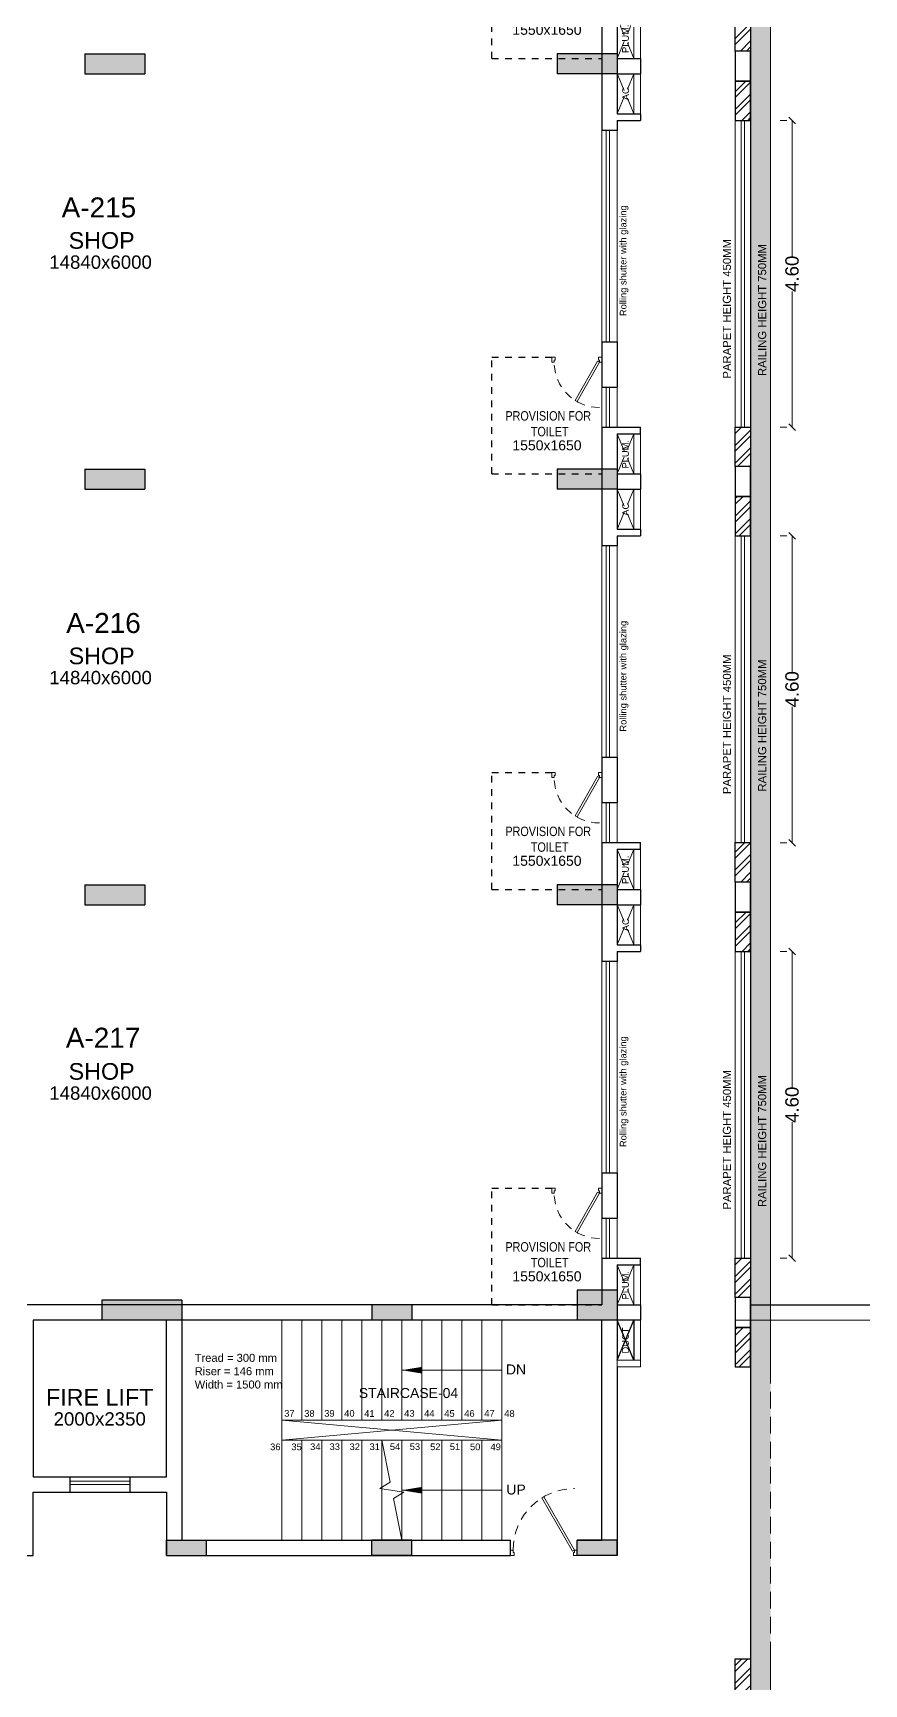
# Model space of a CAD drawing. Header units: metres. Extents: x 9819 to 10514, y 4405 to 4599.
# Drawn here: x 10247.23 to 10259.69, y 4549.88 to 4574.63 of the extents above; entities that cross this region are included whole.
import ezdxf
from ezdxf.enums import TextEntityAlignment as Align

# ---------------------------------------------------------------- set-up
doc = ezdxf.new("R2010")
doc.units = ezdxf.units.M
doc.header["$MEASUREMENT"] = 0
doc.header["$PDMODE"] = 35
doc.header["$PDSIZE"] = 0.3
for name, pattern in [('DASHED2', [0.375, 0.25, -0.125]), ('DOT2', [0.125, 0, -0.125]), ('HIDDEN', [0.375, 0.25, -0.125])]:
    doc.linetypes.add(name, pattern=pattern)
for name, color, linetype, lineweight in [('A_BUP AREA', 2, 'Continuous', 25), ('A_CONC', 1, 'Continuous', 30), ('A_DOOR-WIN', 23, 'Continuous', 9), ('A_DOTTED', 8, 'HIDDEN', 0), ('A_EXT DIM', 7, 'Continuous', 5), ('A_GLAZE', 140, 'Continuous', 5), ('A_LEDGE', 252, 'Continuous', 15), ('A_SHOP NO.', 113, 'Continuous', 5), ('A_SILL 0.09', 9, 'Continuous', 9), ('A_SILL 0.25', 25, 'Continuous', 15), ('A_STAIRS', 21, 'Continuous', 9), ('A_TEXT', 7, 'Continuous', 5), ('A_WALL', 7, 'Continuous', 30), ('A_Wall Hatch', 8, 'Continuous', 5), ('Doorline', 251, 'DASHED2', 13), ('ELE .15', 8, 'Continuous', 15)]:
    doc.layers.add(name, color=color, linetype=linetype, lineweight=lineweight)
doc.layers.add('A_COL. NO', color=4, linetype='Continuous')
doc.layers.add('STRU. COL.', color=1, linetype='Continuous')
doc.layers.get('A_COL. NO').off()
doc.styles.add('A', font='ARIALN.TTF')
doc.styles.get("Standard").update_dxf_attribs({"font": 'arial.ttf'})
doc.dimstyles.new('DIM IN M SMALL', dxfattribs={"dimtxt": 0.2, "dimasz": 0.1, "dimexe": 0, "dimexo": 0, "dimgap": 0, "dimtad": 0, "dimzin": 3, "dimdsep": 46, "dimtxsty": 'Standard', "dimblk": 'OBLIQUE', "dimcen": 0, "dimclrd": 256, "dimclre": 256, "dimclrt": 256, "dimadec": 0, "dimazin": 0, "dimtfac": 1, "dimtofl": 0, "dimtmove": 1, "dimatfit": 3, "dimfxl": 1, "dimtolj": 1, "dimtzin": 0, "dimlwd": -1, "dimlwe": -1, "dimarcsym": 0})
doc.dimstyles.new('DIM IN MM', dxfattribs={"dimtxt": 0.18, "dimasz": 0.075, "dimexe": 0.05, "dimexo": 0.05, "dimgap": 0.05, "dimtad": 0, "dimdec": 0, "dimlfac": 1000, "dimzin": 3, "dimdsep": 46, "dimtxsty": 'A', "dimblk1": 'ARCHTICK', "dimblk2": 'ARCHTICK', "dimsah": 1, "dimcen": 0, "dimclrd": 256, "dimclre": 256, "dimclrt": 256, "dimadec": 0, "dimazin": 0, "dimtfac": 1, "dimtdec": 0, "dimtofl": 0, "dimtmove": 1, "dimatfit": 3, "dimfxl": 1, "dimtolj": 1, "dimtzin": 0, "dimlwd": -1, "dimlwe": -1, "dimarcsym": 0})

# ---------------------------------------------------------------- blocks, each defined once
blk = doc.blocks.new('_ARCHTICK')
at = {"color": 0, "linetype": 'ByBlock', "const_width": 0.15}
blk.add_lwpolyline([(-0.5, -0.5), (0.5, 0.5)], dxfattribs=at)
blk = doc.blocks.new('D-900')
at = {"layer": 'A_DOOR-WIN'}
for points in [[(0.45, 0.794), (0.035, 0.075), (0.063, 0.059), (0.478, 0.778)], [(0, 0.075), (0, 0), (0.05, 0), (0.05, 0.043), (0.035, 0.043), (0.035, 0.075)], [(0.9, 0.075), (0.9, 0), (0.85, 0), (0.85, 0.043), (0.865, 0.043), (0.865, 0.075)]]:
    blk.add_lwpolyline(points, close=True, dxfattribs=at)
at = {"layer": 'Doorline', "ltscale": 0.5}
blk.add_arc((0.035, 0.075), 0.83, 0, 90, dxfattribs=at)
blk = doc.blocks.new('D 750')
at = {"layer": 'A_DOOR-WIN'}
for points in [[(-0.372, 0.665), (-0.035, 0.075), (-0.063, 0.059), (-0.4, 0.649)], [(-0.75, 0.075), (-0.75, 0), (-0.7, 0), (-0.7, 0.043), (-0.715, 0.043), (-0.715, 0.075)], [(0, 0.075), (0, 0), (-0.05, 0), (-0.05, 0.043), (-0.035, 0.043), (-0.035, 0.075)]]:
    blk.add_lwpolyline(points, close=True, dxfattribs=at)
at = {"layer": 'Doorline', "ltscale": 0.5}
blk.add_arc((-0.035, 0.075), 0.68, 90, 180, dxfattribs=at)
blk = doc.blocks.new('Typical shops 2nd')
at = {"layer": 'A_DOOR-WIN'}
for p, q in [((30.095, -1.08), (30.095, -4.25)), ((30.145, -1.08), (30.145, -4.25)), ((0.465, -5.38), (0.465, -2.21)), ((0.515, -5.38), (0.515, -2.21))]:
    blk.add_line(p, q, dxfattribs=at)
at = {"layer": 'A_DOTTED'}
for p, q in [((0.1, -0.83), (0.35, -0.23)), ((0.1, -0.23), (0.35, -0.83)), ((30.51, -0.23), (30.26, -0.83)), ((30.51, -0.83), (30.26, -0.23)), ((0.1, -6.23), (0.35, -5.63)), ((0.1, -5.63), (0.35, -6.23)), ((30.51, -5.63), (30.26, -6.23)), ((30.51, -6.23), (30.26, -5.63))]:
    blk.add_line(p, q, dxfattribs=at)
at = {"layer": 'A_GLAZE'}
for p, q in [((0.465, -1.53), (0.465, -0.93)), ((0.515, -1.53), (0.515, -0.93)), ((30.095, -4.93), (30.095, -5.53)), ((30.145, -4.93), (30.145, -5.53))]:
    blk.add_line(p, q, dxfattribs=at)
at = {"layer": 'A_LEDGE'}
for p, q in [((0, -0.83), (0, -0.23)), ((0.1, -0.83), (0.1, -0.23)), ((30.51, -0.83), (30.51, -0.23)), ((30.61, -0.83), (30.61, -0.23)), ((0, -5.63), (0, -6.23)), ((0.1, -5.63), (0.1, -6.23)), ((30.51, -5.63), (30.51, -6.23)), ((30.61, -5.63), (30.61, -6.23))]:
    blk.add_line(p, q, dxfattribs=at)
at = {"layer": 'A_SILL 0.09'}
for p, q in [((0.35, -1.53), (0.35, -0.93)), ((0.58, -1.53), (0.58, -0.93)), ((30.03, -4.25), (30.03, -1.08)), ((30.26, -1.08), (30.26, -4.25)), ((0.35, -5.38), (0.35, -2.21)), ((0.58, -2.21), (0.58, -5.38)), ((30.03, -4.93), (30.03, -5.53)), ((30.26, -4.93), (30.26, -5.53))]:
    blk.add_line(p, q, dxfattribs=at)
at = {"layer": 'A_WALL'}
for p, q in [((0, -0.23), (0, 0)), ((30.61, 0), (30.61, -0.23)), ((0.35, -0.23), (0, -0.23)), ((0.35, -0.83), (0.35, -0.23)), ((0.58, -0.93), (0.58, -0.23)), ((30.03, 0), (30.03, -1.08)), ((30.26, -0.23), (30.61, -0.23)), ((30.26, -0.23), (30.26, -0.83)), ((0.35, -0.83), (0, -0.83)), ((0, -0.83), (0, -0.93)), ((0.58, -0.93), (0, -0.93)), ((30.26, -0.83), (30.61, -0.83)), ((30.26, -0.93), (30.61, -0.93)), ((30.26, -0.93), (30.26, -1.08)), ((30.61, -0.83), (30.61, -0.93)), ((30.26, -1.08), (30.03, -1.08)), ((0.35, -2.21), (0.35, -1.53)), ((0.58, -1.53), (0.35, -1.53)), ((0.58, -2.21), (0.58, -1.53)), ((0.58, -2.21), (0.35, -2.21)), ((30.03, -4.25), (30.03, -4.93)), ((30.03, -4.25), (30.26, -4.25)), ((30.26, -4.25), (30.26, -4.93)), ((30.03, -4.93), (30.26, -4.93)), ((0.35, -5.53), (0.35, -5.38)), ((0.35, -5.38), (0.58, -5.38)), ((0.58, -6.46), (0.58, -5.38)), ((0.35, -5.53), (0, -5.53)), ((0, -5.63), (0, -5.53)), ((0.35, -5.63), (0, -5.63)), ((0.35, -6.23), (0.35, -5.63)), ((30.03, -5.53), (30.03, -6.23)), ((30.03, -5.53), (30.61, -5.53)), ((30.26, -5.63), (30.26, -6.23)), ((30.26, -5.63), (30.61, -5.63)), ((30.61, -5.63), (30.61, -5.53)), ((0.35, -6.23), (0, -6.23)), ((30.26, -6.23), (30.61, -6.23))]:
    blk.add_line(p, q, dxfattribs=at)
at = {"layer": 'A_WALL', "color": 252, "linetype": 'DASHED2', "ltscale": 0.3, "true_color": 0x939598}
blk.add_line((28.38, -6.23), (30.03, -6.23), dxfattribs=at)
for points in [[(0.95, 0), (2.23, 0), (2.23, -1.98), (1.33, -1.98)], [(28.38, -6.23), (28.38, -4.48), (29.28, -4.48)]]:
    blk.add_lwpolyline(points, dxfattribs=at)
at = {"layer": 'A_DOOR-WIN', "xscale": -1}
blk.add_blockref('D 750', (0.58, -1.98), dxfattribs=at)
at = {"layer": 'A_DOOR-WIN', "xscale": -1, "rotation": 180}
blk.add_blockref('D 750', (30.03, -4.48), dxfattribs=at)
at = {"char_height": 0.1411, "width": 1.97366, "attachment_point": 1, "style": 'A'}
for insert in [(0.419, -0.618), (28.239, -5.29)]:
    blk.add_mtext('\\pxqc;PROVISION FOR\\P TOILET ', dxfattribs=dict(at, insert=insert))
at = {"layer": 'A_TEXT'}
for s, p in [('PLUM.', (0.274, -0.523)), ('AC', (30.436, -0.531)), ('Rolling shutter with glazing', (30.399, -3.034)), ('Rolling shutter with glazing', (0.282, -3.428)), ('AC', (0.274, -5.923)), ('PLUM.', (30.434, -5.936))]:
    blk.add_text(s, height=0.1, rotation=90, dxfattribs=at).set_placement(p, align=Align.CENTER)
for s, height, p in [('1550x1650', 0.15, (1.388, -1.205)), ('SHOP', 0.25, (7.945, -2.855)), ('SHOP', 0.25, (22.529, -2.855)), ('14840x6000', 0.2, (7.945, -3.155)), ('14840x6000', 0.2, (22.513, -3.155)), ('1550x1650', 0.15, (29.207, -5.877))]:
    blk.add_text(s, height=height, dxfattribs=at).set_placement(p, align=Align.CENTER)
blk = doc.blocks.new('col')
at = {"linetype": 'Continuous'}
blk.add_hatch(color=256, dxfattribs=at).paths.add_polyline_path([(0, 0), (1, 0), (1, 1), (0, 1), (0, 0)])
at = {"linetype": 'Continuous', "lineweight": 25}
for p, q in [((0, 1), (1, 1)), ((0, 1), (0, 0)), ((1, 1), (1, 0)), ((0, 0), (1, 0))]:
    blk.add_line(p, q, dxfattribs=at)
blk = doc.blocks.new('WING-A REVISEC COL.')
at = {"layer": 'STRU. COL.', "zscale": 0.23}
for p, xscale, yscale in [((5393.224, -8852.286), 0.9, 0.3), ((5401.209, -8852.286), -0.9, 0.3), ((5393.224, -8858.516), 0.9, 0.3), ((5401.209, -8858.516), -0.9, 0.3), ((5393.224, -8864.746), 0.9, 0.3), ((5401.209, -8864.746), -0.9, 0.3), ((5401.209, -8864.746), -0.9, 0.3), ((5401.209, -8870.976), -0.6, 0.45), ((5398.129, -8870.976), -0.6, 0.23)]:
    blk.add_blockref('col', p, dxfattribs=dict(at, xscale=xscale, yscale=yscale))
for p, xscale, yscale, rotation in [((5394.679, -8870.976), -1.2, 0.3, 359.9999999999758), ((5394.449, -8874.276), -0.6, 0.23, 180), ((5398.129, -8874.276), 0.6, 0.23, 180), ((5401.209, -8874.276), 0.6, 0.23, 180)]:
    blk.add_blockref('col', p, dxfattribs=dict(at, xscale=xscale, yscale=yscale, rotation=rotation))
blk = doc.blocks.new('A$C5cf436e8')
at = {"transparency": 33554493}
h = blk.add_hatch(color=256, dxfattribs=at)
h.dxf.hatch_style = 1
h.paths.add_polyline_path([(-32.21, -72.38), (2.3, -72.38), (2.3, 0.3), (-32.21, 0.3)])
h.paths.add_polyline_path([(-31.91, -72.08), (2, -72.08), (2, 0), (-31.91, 0)], flags=16)
at = {"lineweight": 30, "true_color": 0x636466}
h = blk.add_hatch(dxfattribs=at)
h.set_pattern_fill('ANSI32', color=251, scale=0.5)
h.set_pattern_definition([(45, (-9908.29707, -4401.00705), (-0.1325825215, 0.1325825215), []), (45, (-9908.20869, -4401.00705), (-0.1325825215, 0.1325825215), [])])
h.paths.add_polyline_path([(0.11, 0), (0.11, -0.23), (1.77, -0.23), (1.77, -1.89), (2, -1.89), (2, 0)])
h.paths.add_polyline_path([(2, -2.93), (2, -2.34), (1.77, -2.34), (1.77, -2.93)])
h.paths.add_polyline_path([(2, -7.53), (2, -8.12), (1.77, -8.12), (1.77, -7.53)])
h.paths.add_polyline_path([(2, -9.16), (2, -8.57), (1.77, -8.57), (1.77, -9.16)])
h.paths.add_polyline_path([(2, -13.76), (2, -14.35), (1.77, -14.35), (1.77, -13.76)])
h.paths.add_polyline_path([(2, -15.39), (2, -14.8), (1.77, -14.8), (1.77, -15.39)])
h.paths.add_polyline_path([(2, -19.99), (2, -20.58), (1.77, -20.58), (1.77, -19.99)])
h.paths.add_polyline_path([(2, -21.62), (2, -21.03), (1.77, -21.03), (1.77, -21.62)])
h.paths.add_polyline_path([(2, -26.22), (2, -26.81), (1.77, -26.81), (1.77, -26.22)])
h.paths.add_polyline_path([(2, -27.85), (2, -27.26), (1.77, -27.26), (1.77, -27.85)])
h.paths.add_polyline_path([(2, -32.45), (2, -33.04), (1.77, -33.04), (1.77, -32.45)])
h.paths.add_polyline_path([(2, -34.08), (2, -33.49), (1.77, -33.49), (1.77, -34.08)])
h.paths.add_polyline_path([(2, -38.46), (2, -39.05), (1.77, -39.05), (1.77, -38.46)])
h.paths.add_polyline_path([(2, -40.09), (2, -39.5), (1.77, -39.5), (1.77, -40.09)])
h.paths.add_polyline_path([(2, -46.32), (2, -45.73), (1.77, -45.73), (1.77, -46.32)])
h.paths.add_polyline_path([(2, -44.69), (2, -45.28), (1.77, -45.28), (1.77, -44.69)])
h.paths.add_polyline_path([(2, -50.92), (2, -51.51), (1.77, -51.51), (1.77, -50.92)])
h.paths.add_polyline_path([(2, -52.55), (2, -51.96), (1.77, -51.96), (1.77, -52.55)])
h.paths.add_polyline_path([(2, -58.78), (2, -58.19), (1.77, -58.19), (1.77, -58.78)])
h.paths.add_polyline_path([(2, -57.15), (2, -57.74), (1.77, -57.74), (1.77, -57.15)])
h.paths.add_polyline_path([(2, -64.99), (2, -63.81), (1.77, -63.81), (1.77, -64.99)])
h.paths.add_polyline_path([(0.11, -72.08), (0.11, -71.85), (1.77, -71.85), (1.77, -70.19), (2, -70.19), (2, -72.08)])
h.paths.add_polyline_path([(-0.93, -72.08), (-0.34, -72.08), (-0.34, -71.85), (-0.93, -71.85)])
h.paths.add_polyline_path([(-6.72, -72.08), (-7.31, -72.08), (-7.31, -71.85), (-6.72, -71.85)])
h.paths.add_polyline_path([(-8.35, -72.08), (-7.76, -72.08), (-7.76, -71.85), (-8.35, -71.85)])
h.paths.add_polyline_path([(-23.19, -72.08), (-22.6, -72.08), (-22.6, -71.85), (-23.19, -71.85)])
h.paths.add_polyline_path([(-21.56, -72.08), (-22.15, -72.08), (-22.15, -71.85), (-21.56, -71.85)])
h.paths.add_polyline_path([(-15.77, -72.08), (-15.18, -72.08), (-15.18, -71.85), (-15.77, -71.85)])
h.paths.add_polyline_path([(-14.14, -72.08), (-14.73, -72.08), (-14.73, -71.85), (-14.14, -71.85)])
h.paths.add_polyline_path([(-30.02, -72.08), (-30.02, -71.85), (-31.68, -71.85), (-31.68, -70.19), (-31.91, -70.19), (-31.91, -72.08)])
h.paths.add_polyline_path([(-29.57, -72.08), (-28.98, -72.08), (-28.98, -71.85), (-29.57, -71.85)])
h.paths.add_polyline_path([(-31.91, -64.99), (-31.91, -63.81), (-31.68, -63.81), (-31.68, -64.99)])
h.paths.add_polyline_path([(-31.91, -58.78), (-31.91, -58.19), (-31.68, -58.19), (-31.68, -58.78)])
h.paths.add_polyline_path([(-31.91, -57.15), (-31.91, -57.74), (-31.68, -57.74), (-31.68, -57.15)])
h.paths.add_polyline_path([(-31.91, -52.55), (-31.91, -51.96), (-31.68, -51.96), (-31.68, -52.55)])
h.paths.add_polyline_path([(-31.91, -50.92), (-31.91, -51.51), (-31.68, -51.51), (-31.68, -50.92)])
h.paths.add_polyline_path([(-31.91, -46.32), (-31.91, -45.73), (-31.68, -45.73), (-31.68, -46.32)])
h.paths.add_polyline_path([(-31.91, -44.69), (-31.91, -45.28), (-31.68, -45.28), (-31.68, -44.69)])
h.paths.add_polyline_path([(-31.91, -40.09), (-31.91, -39.5), (-31.68, -39.5), (-31.68, -40.09)])
h.paths.add_polyline_path([(-31.91, -38.46), (-31.91, -39.05), (-31.68, -39.05), (-31.68, -38.46)])
h.paths.add_polyline_path([(-31.91, -34.08), (-31.91, -33.49), (-31.68, -33.49), (-31.68, -34.08)])
h.paths.add_polyline_path([(-31.91, -32.45), (-31.91, -33.04), (-31.68, -33.04), (-31.68, -32.45)])
h.paths.add_polyline_path([(-31.91, -27.85), (-31.91, -27.26), (-31.68, -27.26), (-31.68, -27.85)])
h.paths.add_polyline_path([(-31.91, -26.22), (-31.91, -26.81), (-31.68, -26.81), (-31.68, -26.22)])
h.paths.add_polyline_path([(-31.91, -21.62), (-31.91, -21.03), (-31.68, -21.03), (-31.68, -21.62)])
h.paths.add_polyline_path([(-31.91, -19.99), (-31.91, -20.58), (-31.68, -20.58), (-31.68, -19.99)])
h.paths.add_polyline_path([(-31.91, -15.39), (-31.91, -14.8), (-31.68, -14.8), (-31.68, -15.39)])
h.paths.add_polyline_path([(-31.91, -13.76), (-31.91, -14.35), (-31.68, -14.35), (-31.68, -13.76)])
h.paths.add_polyline_path([(-31.91, -9.16), (-31.91, -8.57), (-31.68, -8.57), (-31.68, -9.16)])
h.paths.add_polyline_path([(-31.91, -7.53), (-31.91, -8.12), (-31.68, -8.12), (-31.68, -7.53)])
h.paths.add_polyline_path([(-31.91, -2.93), (-31.91, -2.34), (-31.68, -2.34), (-31.68, -2.93)])
h.paths.add_polyline_path([(-30.02, 0), (-30.02, -0.23), (-31.68, -0.23), (-31.68, -1.89), (-31.91, -1.89), (-31.91, 0)])
at = {"layer": 'A_CONC'}
for points in [[(2, -14.35), (1.77, -14.35), (1.77, -14.8), (2, -14.8)], [(2, -20.58), (1.77, -20.58), (1.77, -21.03), (2, -21.03)], [(2, -26.81), (1.77, -26.81), (1.77, -27.26), (2, -27.26)], [(2, -33.04), (1.77, -33.04), (1.77, -33.49), (2, -33.49)]]:
    blk.add_lwpolyline(points, close=True, dxfattribs=at)
at = {"layer": 'A_GLAZE'}
for points in [[(1.86, -19.99), (1.91, -19.99), (1.91, -15.39), (1.86, -15.39)], [(1.86, -26.22), (1.91, -26.22), (1.91, -21.62), (1.86, -21.62)], [(1.86, -32.45), (1.91, -32.45), (1.91, -27.85), (1.86, -27.85)]]:
    blk.add_lwpolyline(points, close=True, dxfattribs=at)
at = {"layer": 'A_SILL 0.25'}
blk.add_line((2, -38.46, 0), (2, -34.08), dxfattribs=at)
blk.add_lwpolyline([(2, -34.08), (2, 0), (-31.91, 0), (-31.91, -72.08), (2, -72.08), (2, -38.46)], dxfattribs=at)
at = {"layer": 'A_TEXT', "color": 32, "true_color": 0xcd6928}
for p, q in [((1.77, -19.99), (1.77, -15.39)), ((2, -15.39), (2, -19.99)), ((1.77, -26.22), (1.77, -21.62)), ((2, -21.62), (2, -26.22)), ((1.77, -32.45), (1.77, -27.85)), ((2, -27.85), (2, -32.45))]:
    blk.add_line(p, q, dxfattribs=at)
at = {"layer": 'A_WALL'}
for points in [[(2, -13.76), (2, -14.35), (1.77, -14.35), (1.77, -13.76)], [(2, -15.39), (2, -14.8), (1.77, -14.8), (1.77, -15.39)], [(2, -19.99), (2, -20.58), (1.77, -20.58), (1.77, -19.99)], [(2, -21.62), (2, -21.03), (1.77, -21.03), (1.77, -21.62)], [(2, -26.22), (2, -26.81), (1.77, -26.81), (1.77, -26.22)], [(2, -27.85), (2, -27.26), (1.77, -27.26), (1.77, -27.85)], [(2, -32.45), (2, -33.04), (1.77, -33.04), (1.77, -32.45)], [(2, -34.08), (2, -33.49), (1.77, -33.49), (1.77, -34.08)], [(2, -38.46), (2, -39.05), (1.77, -39.05), (1.77, -38.46)]]:
    blk.add_lwpolyline(points, close=True, dxfattribs=at)
at = {"layer": 'ELE .15', "color": 7, "linetype": 'DASHED2', "true_color": 0xffffff}
blk.add_line((2.3, -34.08), (2.3, -38.46), dxfattribs=at)
at = {"layer": 'ELE .15', "color": 7, "true_color": 0xffffff}
blk.add_lwpolyline([(2.3, -34.08), (2.3, 0.3), (-32.21, 0.3), (-32.21, -72.38), (2.3, -72.38), (2.3, -38.46)], dxfattribs=at)
at = {"layer": 'A_TEXT', "color": 32, "true_color": 0xcd6928, "char_height": 0.1215, "attachment_point": 1, "rotation": 90}
for insert in [(1.585, -19.262), (1.585, -25.492), (1.585, -31.722)]:
    blk.add_mtext_dynamic_manual_height_columns('PARAPET HEIGHT 450MM', width=3.42392, gutter_width=0.931, heights=[0], dxfattribs=dict(at, insert=insert))
at = {"layer": 'A_TEXT', "color": 4, "char_height": 0.1215, "attachment_point": 1, "rotation": 90}
for insert in [(2.113, -19.224), (2.113, -25.454), (2.113, -31.684)]:
    blk.add_mtext_dynamic_manual_height_columns('RAILING HEIGHT 750MM', width=3.42392, gutter_width=0.931, heights=[0], dxfattribs=dict(at, insert=insert))
blk = doc.blocks.new('_Oblique')
at = {"color": 0, "linetype": 'ByBlock', "lineweight": -2}
blk.add_line((-0.5, -0.5), (0.5, 0.5), dxfattribs=at)
blk = doc.blocks.new('*D2098')
at = {"layer": 'A_EXT DIM', "linetype": 'DOT2', "transparency": 16777216}
for p, q in [((10258.428, 4573.324), (10258.608, 4573.324)), ((10258.428, 4568.724), (10258.608, 4568.724))]:
    blk.add_line(p, q, dxfattribs=at)
at = {"layer": 'A_EXT DIM', "transparency": 16777216}
for p, q in [((10258.608, 4573.324), (10258.608, 4571.288)), ((10258.608, 4568.724), (10258.608, 4570.761))]:
    blk.add_line(p, q, dxfattribs=at)
at = {"layer": 'Defpoints', "color": 0, "lineweight": 0, "transparency": 16777216}
for p in [(10257.985, 4573.324), (10257.985, 4568.724), (10258.608, 4568.724)]:
    blk.add_point(p, dxfattribs=at)
at = {"layer": 'A_EXT DIM', "transparency": 16777216, "xscale": 0.1, "yscale": 0.1, "zscale": 0.1}
for p, rotation in [((10258.608, 4573.324), 90), ((10258.608, 4568.724), 270)]:
    blk.add_blockref('_Oblique', p, dxfattribs=dict(at, rotation=rotation))
at = {"layer": 'A_EXT DIM', "lineweight": 0, "transparency": 16777216, "insert": (10258.608, 4571.024), "char_height": 0.2, "attachment_point": 5, "rotation": 90}
blk.add_mtext('\\A1;4.60', dxfattribs=at)
blk = doc.blocks.new('*D2099')
at = {"layer": 'A_EXT DIM', "linetype": 'DOT2', "transparency": 16777216}
for p, q in [((10258.428, 4567.094), (10258.608, 4567.094)), ((10258.428, 4562.494), (10258.608, 4562.494))]:
    blk.add_line(p, q, dxfattribs=at)
at = {"layer": 'A_EXT DIM', "transparency": 16777216}
for p, q in [((10258.608, 4567.094), (10258.608, 4565.058)), ((10258.608, 4562.494), (10258.608, 4564.531))]:
    blk.add_line(p, q, dxfattribs=at)
at = {"layer": 'Defpoints', "color": 0, "lineweight": 0, "transparency": 16777216}
for p in [(10257.985, 4567.094), (10257.985, 4562.494), (10258.608, 4562.494)]:
    blk.add_point(p, dxfattribs=at)
at = {"layer": 'A_EXT DIM', "transparency": 16777216, "xscale": 0.1, "yscale": 0.1, "zscale": 0.1}
for p, rotation in [((10258.608, 4567.094), 90), ((10258.608, 4562.494), 270)]:
    blk.add_blockref('_Oblique', p, dxfattribs=dict(at, rotation=rotation))
at = {"layer": 'A_EXT DIM', "lineweight": 0, "transparency": 16777216, "insert": (10258.608, 4564.794), "char_height": 0.2, "attachment_point": 5, "rotation": 90}
blk.add_mtext('\\A1;4.60', dxfattribs=at)
blk = doc.blocks.new('*D2100')
at = {"layer": 'A_EXT DIM', "linetype": 'DOT2', "transparency": 16777216}
for p, q in [((10258.428, 4560.864), (10258.608, 4560.864)), ((10258.428, 4556.264), (10258.608, 4556.264))]:
    blk.add_line(p, q, dxfattribs=at)
at = {"layer": 'A_EXT DIM', "transparency": 16777216}
for p, q in [((10258.608, 4560.864), (10258.608, 4558.828)), ((10258.608, 4556.264), (10258.608, 4558.301))]:
    blk.add_line(p, q, dxfattribs=at)
at = {"layer": 'Defpoints', "color": 0, "lineweight": 0, "transparency": 16777216}
for p in [(10257.985, 4560.864), (10257.985, 4556.264), (10258.608, 4556.264)]:
    blk.add_point(p, dxfattribs=at)
at = {"layer": 'A_EXT DIM', "transparency": 16777216, "xscale": 0.1, "yscale": 0.1, "zscale": 0.1}
for p, rotation in [((10258.608, 4560.864), 90), ((10258.608, 4556.264), 270)]:
    blk.add_blockref('_Oblique', p, dxfattribs=dict(at, rotation=rotation))
at = {"layer": 'A_EXT DIM', "lineweight": 0, "transparency": 16777216, "insert": (10258.608, 4558.564), "char_height": 0.2, "attachment_point": 5, "rotation": 90}
blk.add_mtext('\\A1;4.60', dxfattribs=at)

msp = doc.modelspace()

# ---------------------------------------------------------------- linework, layer by layer
at = {"layer": 'A_BUP AREA'}
msp.add_lwpolyline([(10257.9853, 4516.6344), (10224.0753, 4516.6344), (10224.0753, 4588.7144), (10257.9853, 4588.7144)], close=True, dxfattribs=at)
at = {"layer": 'A_DOOR-WIN'}
for p, q in [((10248.6753, 4552.9194), (10247.7753, 4552.9194)), ((10248.6753, 4552.8694), (10247.7753, 4552.8694))]:
    msp.add_line(p, q, dxfattribs=at)
at = {"layer": 'A_DOTTED', "linetype": 'Continuous'}
for points in [[(10250.9553, 4555.3344), (10250.9553, 4553.8344), (10254.2553, 4553.5344), (10254.2553, 4552.0344)], [(10254.2553, 4555.3344), (10254.2553, 4553.8344), (10250.9553, 4553.5344), (10250.9553, 4552.0344)]]:
    msp.add_lwpolyline(points, dxfattribs=at)
at = {"layer": 'A_LEDGE'}
msp.add_line((10256.3353, 4554.7344), (10256.3353, 4555.3344), dxfattribs=at)
at = {"layer": 'A_SILL 0.25'}
msp.add_lwpolyline([(10255.9853, 4588.4844), (10257.7553, 4588.4844), (10257.7553, 4555.3344), (10270.0153, 4555.3344), (10270.0153, 4588.4844), (10271.7853, 4588.4844)], dxfattribs=at)
at = {"layer": 'A_STAIRS'}
for p, q in [((10251.2553, 4553.8344), (10251.2553, 4555.3344)), ((10251.5553, 4553.8344), (10251.5553, 4555.3344)), ((10251.8553, 4553.8344), (10251.8553, 4555.3344)), ((10252.1553, 4553.8344), (10252.1553, 4555.3344)), ((10252.4553, 4553.8344), (10252.4553, 4555.3344)), ((10252.7553, 4553.8344), (10252.7553, 4555.3344)), ((10253.0553, 4553.8344), (10253.0553, 4555.3344)), ((10253.3553, 4553.8344), (10253.3553, 4555.3344)), ((10253.6553, 4553.8344), (10253.6553, 4555.3344)), ((10253.9553, 4553.8344), (10253.9553, 4555.3344)), ((10251.2553, 4553.5344), (10251.2553, 4552.0344)), ((10251.5553, 4553.5344), (10251.5553, 4552.0344)), ((10251.8553, 4553.5344), (10251.8553, 4552.0344)), ((10252.1553, 4553.5344), (10252.1553, 4552.0344)), ((10253.0553, 4553.5344), (10253.0553, 4552.0344)), ((10253.3553, 4553.5344), (10253.3553, 4552.0344)), ((10253.6553, 4553.5344), (10253.6553, 4552.0344)), ((10253.9553, 4553.5344), (10253.9553, 4552.0344))]:
    msp.add_line(p, q, dxfattribs=at)
msp.add_lwpolyline([(10254.2553, 4553.5344), (10250.9553, 4553.5344), (10250.9553, 4553.8344), (10254.2553, 4553.8344)], close=True, dxfattribs=at)
at = {"layer": 'A_STAIRS', "linetype": 'Continuous'}
msp.add_lwpolyline([(10252.4553, 4552.0344), (10252.4553, 4553.5344), (10252.5807, 4552.907), (10252.4246, 4552.8121), (10252.7859, 4552.7568), (10252.6298, 4552.6619), (10252.7553, 4552.0344), (10252.7553, 4553.5344)], dxfattribs=at)
at = {"layer": 'A_WALL'}
msp.add_line((10255.7553, 4555.5644), (10226.3053, 4555.5644), dxfattribs=at)
for points in [[(10226.0753, 4588.7144), (10255.9853, 4588.7144), (10257.9853, 4588.7144), (10257.9853, 4555.5644), (10269.7853, 4555.5644), (10269.7853, 4588.7144), (10271.7853, 4588.7144), (10271.7853, 4586.7144), (10271.4353, 4586.7144), (10271.4353, 4586.4844), (10271.7853, 4586.4844), (10271.5353, 4585.8844), (10271.5353, 4586.4844), (10271.7853, 4585.8844), (10271.7853, 4585.7844), (10271.7853, 4585.1844), (10271.7853, 4584.5044), (10271.7853, 4581.3344)], [(10256.3353, 4555.5644), (10256.3353, 4555.3344), (10255.9853, 4555.3344), (10255.9853, 4554.7344), (10256.2353, 4555.3344), (10256.2353, 4554.7344), (10255.9853, 4555.3344)], [(10248.6753, 4552.9844), (10249.2253, 4552.9844), (10249.2253, 4555.3344), (10247.2253, 4555.3344), (10247.2253, 4552.9844), (10247.7753, 4552.9844), (10247.7753, 4552.7544)], [(10255.9853, 4554.6344), (10255.9853, 4551.8044), (10255.3853, 4551.8044), (10255.3853, 4552.0344), (10255.7553, 4552.0344), (10255.7553, 4555.3344), (10249.4553, 4555.3344), (10249.4553, 4552.0344), (10254.3853, 4552.0344)], [(10246.9953, 4553.0044), (10246.9953, 4551.8044), (10247.2253, 4551.8044), (10247.2253, 4552.7544), (10247.7753, 4552.7544), (10248.6753, 4552.7544)], [(10247.7753, 4552.9844), (10248.6753, 4552.9844), (10248.6753, 4552.7544), (10249.2253, 4552.7544), (10249.2253, 4551.8044), (10254.3853, 4551.8044), (10254.3853, 4552.0344)]]:
    msp.add_lwpolyline(points, dxfattribs=at)
at = {"layer": 'A_Wall Hatch'}
msp.add_lwpolyline([(10255.9853, 4554.7344), (10255.9853, 4554.6344), (10256.3353, 4554.6344), (10256.3353, 4554.7344)], close=True, dxfattribs=at)

# ---------------------------------------------------------------- block references
at = {"layer": 'A_COL. NO'}
msp.add_blockref('WING-A REVISEC COL.', (4854.7762, 13426.31), dxfattribs=at)
at = {"layer": 'A_DOOR-WIN', "xscale": -1.111111111099995, "yscale": 1.111111111099995, "zscale": 1.111111111099995}
msp.add_blockref('D-900', (10255.3853, 4551.8044), dxfattribs=at)
at = {"layer": 'A_SILL 0.25'}
msp.add_blockref('A$C5cf436e8', (10255.9853, 4588.7144), dxfattribs=at)
at = {"layer": 'A_Wall Hatch'}
for p in [(10225.7253, 4580.4844), (10225.7253, 4574.2544), (10225.7253, 4568.0244), (10225.7253, 4561.7944)]:
    msp.add_blockref('Typical shops 2nd', p, dxfattribs=at)

# ---------------------------------------------------------------- texts
at = {"layer": 'A_SHOP NO.'}
for s, p in [('A-215', (10248.2135, 4571.8692)), ('A-216', (10248.2822, 4565.6381)), ('A-217', (10248.276, 4559.4196))]:
    msp.add_text(s, height=0.3, dxfattribs=at).set_placement(p, align=Align.CENTER)
at = {"layer": 'A_STAIRS'}
for s, p in [('37', (10251.1477, 4553.8869)), ('38', (10251.4477, 4553.8851)), ('39', (10251.7477, 4553.8869)), ('40', (10252.0477, 4553.8869)), ('41', (10252.3477, 4553.8851)), ('42', (10252.6477, 4553.8869)), ('43', (10252.9477, 4553.8869)), ('44', (10253.2477, 4553.8869)), ('45', (10253.5477, 4553.8851)), ('46', (10253.8477, 4553.8851)), ('47', (10254.1477, 4553.8869)), ('48', (10254.4477, 4553.8851)), ('36', (10250.9367, 4553.3852)), ('35', (10251.255, 4553.3852)), ('34', (10251.536, 4553.3869)), ('33', (10251.8276, 4553.3869)), ('32', (10252.1278, 4553.3869)), ('31', (10252.427, 4553.3869)), ('54', (10252.7316, 4553.3869)), ('53', (10253.0302, 4553.3887)), ('52', (10253.3354, 4553.3857)), ('51', (10253.6309, 4553.387)), ('50', (10253.9337, 4553.3852)), ('49', (10254.2409, 4553.3852))]:
    msp.add_text(s, height=0.1, dxfattribs=at).set_placement(p, align=Align.RIGHT)
at = {"layer": 'A_TEXT'}
msp.add_text('DUCT', height=0.1, rotation=90, dxfattribs=at).set_placement((10256.1591, 4555.0289), align=Align.CENTER)
for s, height, p in [('DN', 0.15, (10254.4682, 4554.5205)), ('FIRE LIFT', 0.25, (10248.2253, 4554.0535)), ('STAIRCASE-04', 0.15, (10252.8558, 4554.1669)), ('2000x2350', 0.2, (10248.2253, 4553.7535)), ('UP', 0.15, (10254.4682, 4552.7205))]:
    msp.add_text(s, height=height, dxfattribs=at).set_placement(p, align=Align.CENTER)
at = {"layer": 'A_TEXT', "insert": (10250.4803, 4554.8297), "char_height": 0.12, "width": 1.661733, "attachment_point": 2}
msp.add_mtext('\\pxql;Tread = 300 mm\\PRiser = 146 mm\\PWidth = 1500 mm', dxfattribs=at)

# ---------------------------------------------------------------- dimensions: what is measured, and where the dimension line sits
at = {"layer": 'A_EXT DIM', "lineweight": 0}
for base, p1, p2, picture, middle in [((10258.6082, 4568.7244), (10257.9853, 4573.3244), (10257.9853, 4568.7244), '*D2098', (10258.6082, 4571.0244)), ((10258.6082, 4562.4944), (10257.9853, 4567.0944), (10257.9853, 4562.4944), '*D2099', (10258.6082, 4564.7944)), ((10258.6082, 4556.2644), (10257.9853, 4560.8644), (10257.9853, 4556.2644), '*D2100', (10258.6082, 4558.5644))]:
    dim = msp.add_linear_dim(base=base, p1=p1, p2=p2, angle=90, dimstyle='DIM IN M SMALL', override={"dimfxl": 0.18, "dimfxlon": 1, "dimarcsym": 1}, dxfattribs=at)
    dim.commit()
    dim.dimension.update_dxf_attribs({"geometry": picture, "text_midpoint": middle})

# ---------------------------------------------------------------- leaders
at = {"layer": 'A_STAIRS'}
for points in [[(10252.7553, 4554.5844), (10254.2553, 4554.5844)], [(10252.7553, 4552.7844), (10254.2553, 4552.7844)]]:
    msp.add_leader(points, dimstyle='DIM IN MM', override={"dimasz": 0.3, "dimgap": 0.05, "dimtad": 0}, dxfattribs=at)

doc.saveas('drawing.dxf')
